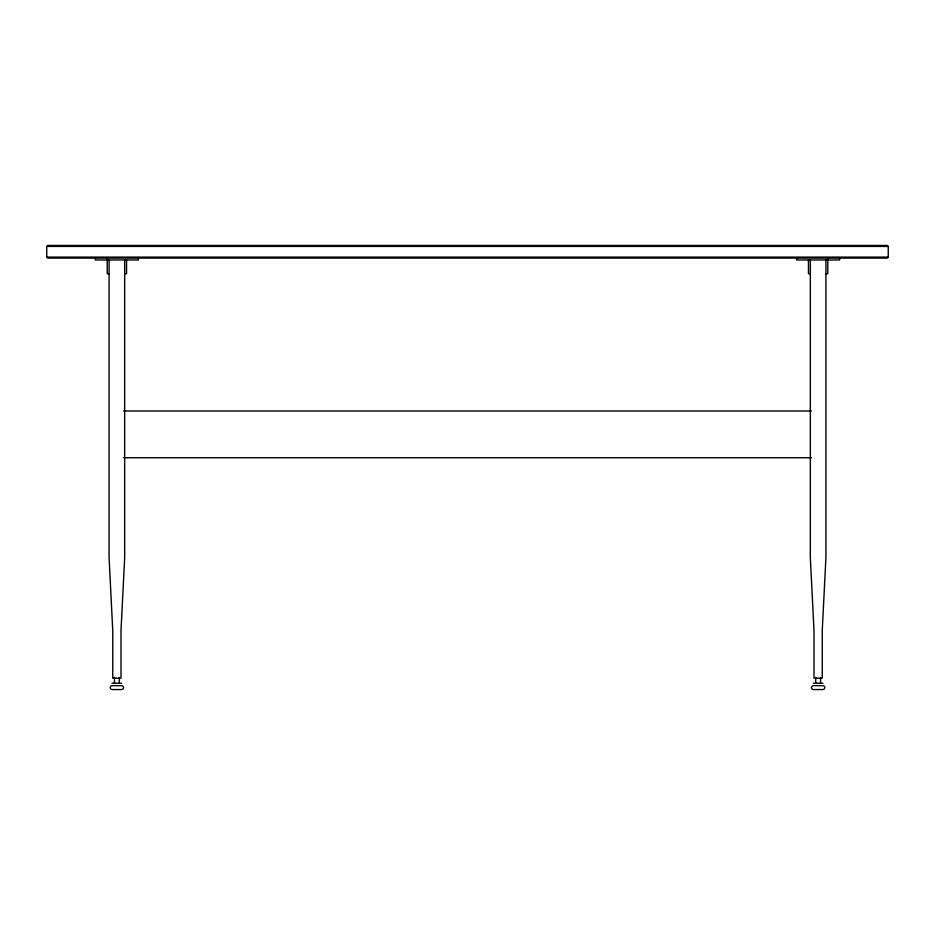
<?xml version="1.0" encoding="UTF-8"?>
<svg xmlns="http://www.w3.org/2000/svg" width="935" height="935" viewBox="0 0 935 935"><rect width="100%" height="100%" fill="white"/><g stroke="black" fill="none" stroke-linecap="round" stroke-linejoin="round"><path stroke-width="1.4" d="M46.75 246.408L47.72 245.438L887.28 245.438L888.25 246.408L888.25 257.113L887.28 258.095L47.72 258.095L46.75 257.113L46.75 246.408L888.25 246.408M111.031 685.928L110.061 687.611L111.031 689.305M122.719 689.305L123.689 687.611L122.719 685.928M812.281 685.928L811.311 687.611L812.281 689.305M823.969 689.305L824.939 687.611L823.969 685.928M46.75 257.113L888.25 257.113M109.079 273.674L107.209 273.674L107.209 258.095M124.671 273.674L126.541 273.674L126.541 259.965M810.329 273.674L808.459 273.674L808.459 259.965M825.921 273.674L827.791 273.674L827.791 258.095M123.572 410.979L811.428 410.979M123.572 457.729L811.428 457.729M112.048 683.24L121.702 683.24M813.298 683.24L822.952 683.24M112.048 685.671L121.702 685.671M813.298 685.671L822.952 685.671M112.001 689.562L121.749 689.562M813.251 689.562L822.999 689.562M839.63 258.095L839.63 259.965L796.62 259.965L796.62 258.095M825.921 259.965L825.921 557.517L822.251 630.658L822.251 678.155L813.999 678.155L813.999 630.658L810.329 557.517L810.329 259.965M820.556 677.431L820.556 683.24M815.694 677.431L815.694 683.24M138.38 258.095L138.38 259.965L95.37 259.965L95.37 258.095M124.671 259.965L124.671 557.517L121.001 630.658L121.001 678.155L112.749 678.155L112.749 630.658L109.079 557.517L109.079 259.965M119.306 677.431L119.306 683.24M114.444 677.431L114.444 683.24"/></g></svg>
